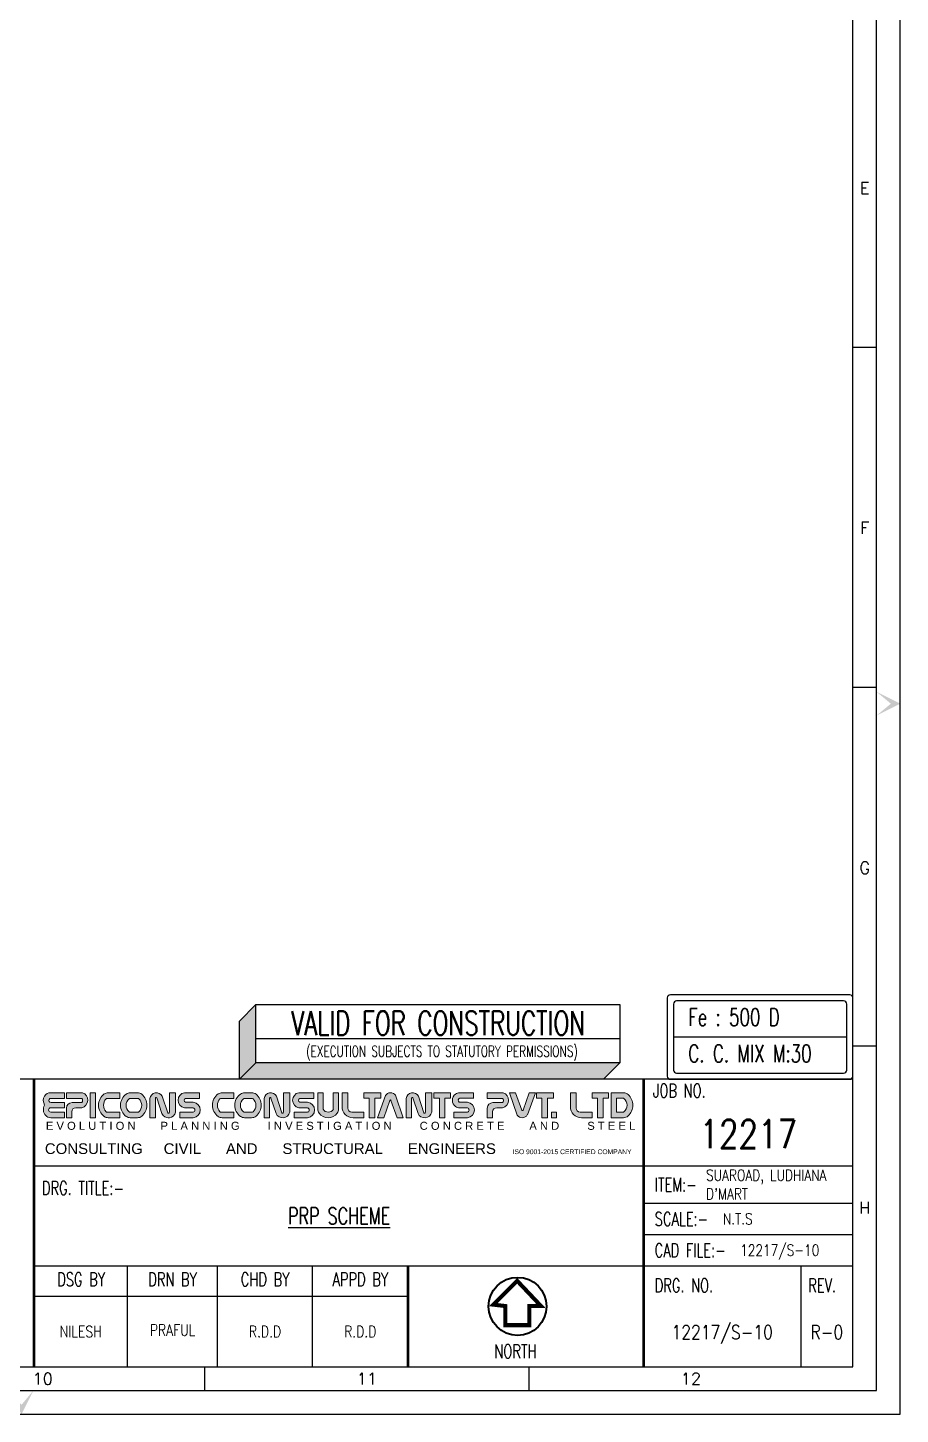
# Model space of a CAD drawing. Extents: x -69352 to 1013721, y -547461 to -186867.
# Drawn here: x 915519 to 943727, y -431240 to -386413 of the extents above; entities that cross this region are included whole.
import ezdxf
from ezdxf.enums import TextEntityAlignment as Align

# ---------------------------------------------------------------- set-up
doc = ezdxf.new("R2010")
doc.units = 0
doc.header["$LTSCALE"] = 500
doc.header["$MEASUREMENT"] = 0
doc.layers.add('00 ECPL LOGO', color=250, linetype='Continuous', lineweight=20)
for name, color, linetype in [('PNA', 10, 'Continuous'), ('S-BEAM NO', 3, 'Continuous'), ('S-TEXT', 2, 'Continuous'), ('S-TITIL', 6, 'Continuous'), ('SCH-LINE', 7, 'Continuous'), ('SCHEDULE LINE-1', 7, 'Continuous'), ('SHEET', 7, 'Continuous'), ('TEXT (SHEET)', 4, 'Continuous'), ('TITLE', 4, 'Continuous')]:
    doc.layers.add(name, color=color, linetype=linetype)
doc.styles.add('ROMANS', font='simplex.shx', dxfattribs={"width": 0.8, "height": 275})
doc.styles.add('SEC. TEXT', font='arial.ttf', dxfattribs={"height": 180})
doc.styles.add('style2', font='simplex.shx')

# ---------------------------------------------------------------- blocks, each defined once
blk = doc.blocks.new('FOLDER')
at = {"layer": 'PNA'}
for points in [[(-1250, 2500), (0, 0), (0, 1000)], [(1250, 2500), (0, 0), (0, 1000)]]:
    blk.add_solid(points, dxfattribs=at)
blk = doc.blocks.new('zw$C05B')
at = {"layer": '00 ECPL LOGO'}
h = blk.add_hatch(color=7, dxfattribs=at)
h.dxf.hatch_style = 1
h.paths.add_polyline_path([(65393, 6562), (65393, 6679), (65099, 6679, 0.261636), (64976, 6610, 0.285841), (64977, 6422, 0.344902), (64999, 6203, 0.204992), (65103, 6158), (65393, 6158), (65393, 6274), (65110, 6274, -1), (65104, 6367), (65393, 6367), (65393, 6473), (65110, 6473, -1), (65109, 6562)])
h = blk.add_hatch(color=7, dxfattribs=at)
h.dxf.hatch_style = 1
h.paths.add_polyline_path([(65763, 6679), (65431, 6679), (65431, 6562), (65747, 6562, -0.440545), (65747, 6473), (65547, 6473, 0.414214), (65431, 6358), (65431, 6158), (65539, 6158), (65539, 6281, -0.414214), (65626, 6367), (65747, 6367, 0.757811)])
h.paths.add_polyline_path([(66033, 6679), (65920, 6679), (65920, 6158), (66033, 6158)])
h.paths.add_polyline_path([(66538, 6679), (66300, 6679, 0.154275), (66217, 6653, 0.519672), (66217, 6185, 0.154275), (66300, 6158), (66538, 6158), (66538, 6274), (66275, 6274, -0.210356), (66253, 6283, -0.388707), (66253, 6552, -0.210356), (66275, 6562), (66538, 6562)])
h.paths.add_polyline_path([(66903, 6679), (66756, 6679, 0.159018), (66671, 6651, 0.507969), (66671, 6186, 0.159018), (66756, 6158), (66903, 6158, 0.173791), (66995, 6191, 0.472311), (66995, 6646, 0.173791)])
h.paths.add_polyline_path([(66913, 6562, -0.185052), (66932, 6554, -0.445894), (66932, 6281, -0.185052), (66913, 6274), (66750, 6274, -0.185052), (66730, 6281, -0.445894), (66730, 6554, -0.185052), (66750, 6562)], flags=16)
h.paths.add_polyline_path([(67419, 6609, 0.723435), (67165, 6562), (67165, 6158), (67277, 6158), (67277, 6562, -0.723435), (67306, 6573), (67412, 6249, 0.724077), (67697, 6274), (67697, 6679), (67568, 6679), (67568, 6276, -0.755661), (67533, 6264)])
h.paths.add_polyline_path([(68193, 6679), (67880, 6679, 0.823713), (67880, 6365), (68065, 6365, -0.713272), (68065, 6274), (67784, 6274), (67784, 6158), (68065, 6158, 0.900309), (68065, 6482), (67903, 6482, -0.746931), (67903, 6562), (68193, 6562)])
h = blk.add_hatch(color=7, dxfattribs=at)
h.dxf.hatch_style = 1
h.paths.add_polyline_path([(68904, 6679), (68666, 6679, 0.154275), (68582, 6653, 0.519672), (68582, 6185, 0.154275), (68666, 6158), (68904, 6158), (68904, 6274), (68641, 6274, -0.210932), (68619, 6284, -0.385278), (68618, 6552, -0.212895), (68640, 6562), (68904, 6562)])
h.paths.add_polyline_path([(69369, 6646, 0.173792), (69277, 6679), (69130, 6679, 0.159018), (69044, 6651, 0.507969), (69044, 6186, 0.159018), (69130, 6158), (69277, 6158, 0.173792), (69369, 6191, 0.472311)])
h.paths.add_polyline_path([(69287, 6562, -0.185053), (69306, 6554, -0.445893), (69306, 6281, -0.185053), (69287, 6274), (69123, 6274, -0.185053), (69104, 6281, -0.445893), (69104, 6554, -0.185053), (69123, 6562)], flags=16)
h.paths.add_polyline_path([(69536, 6562), (69536, 6158), (69649, 6158), (69649, 6562, -0.436861), (69665, 6579, -0.319738), (69678, 6569), (69784, 6249, 0.724077), (70068, 6274), (70068, 6679), (69939, 6679), (69939, 6276, -0.755661), (69904, 6264), (69791, 6609, 0.723435)])
h.paths.add_polyline_path([(70569, 6679), (70256, 6679, 0.823713), (70256, 6365), (70440, 6365, -0.713272), (70440, 6274), (70160, 6274), (70160, 6158), (70440, 6158, 0.900309), (70440, 6482), (70278, 6482, -0.746931), (70278, 6562), (70569, 6562)])
h.paths.add_polyline_path([(70762, 6679), (70650, 6679), (70650, 6339, 0.160106), (70678, 6253, 0.505303), (71054, 6253, 0.160106), (71082, 6339), (71082, 6679), (70973, 6679), (70973, 6340, -0.621318), (70762, 6340)])
h.paths.add_polyline_path([(71273, 6679), (71155, 6679), (71155, 6390, 0.414214), (71386, 6158), (71605, 6158), (71605, 6274), (71360, 6274, -0.414214), (71273, 6361)])
h.paths.add_polyline_path([(71962, 6679), (71605, 6679), (71605, 6564), (71721, 6564), (71721, 6158), (71834, 6158), (71834, 6564), (71962, 6564)])
h.paths.add_polyline_path([(72268, 6625, 0.539211), (72055, 6618), (71889, 6158), (72020, 6158), (72144, 6520, -0.708617), (72171, 6520), (72301, 6158), (72426, 6158)])
h.paths.add_polyline_path([(72740, 6609, 0.723435), (72485, 6562), (72485, 6158), (72598, 6158), (72598, 6562, -0.723435), (72626, 6573), (72733, 6249, 0.724077), (73017, 6274), (73017, 6679), (72888, 6679), (72888, 6276, -0.755661), (72853, 6264)])
h.paths.add_polyline_path([(73404, 6679), (73063, 6679), (73063, 6564), (73179, 6564), (73179, 6158), (73292, 6158), (73292, 6564), (73404, 6564)])
h.paths.add_polyline_path([(73888, 6679), (73597, 6679, 0.157568), (73512, 6652, 0.511532), (73512, 6392, 0.157569), (73597, 6365), (73759, 6365, -0.713272), (73759, 6274), (73479, 6274), (73479, 6158), (73759, 6158, 0.900308), (73759, 6482), (73604, 6482), (73598, 6482, -0.722204), (73598, 6564), (73888, 6564)])
h = blk.add_hatch(color=7, dxfattribs=at)
h.dxf.hatch_style = 1
h.paths.add_polyline_path([(74504, 6679), (74171, 6679), (74171, 6562), (74474, 6562, -0.270444), (74499, 6547, -0.26297), (74499, 6488, -0.270444), (74474, 6473), (74287, 6473, 0.414214), (74171, 6358), (74171, 6158), (74279, 6158), (74279, 6281, -0.414214), (74366, 6367), (74487, 6367, 0.757811)])
h.paths.add_polyline_path([(74757, 6679), (74632, 6679), (74790, 6212, 0.539211), (75003, 6219), (75169, 6679), (75038, 6679), (74914, 6318, -0.708617), (74887, 6318)])
h.paths.add_polyline_path([(75547, 6679), (75190, 6679), (75190, 6564), (75306, 6564), (75306, 6158), (75419, 6158), (75419, 6564), (75547, 6564)])
h.paths.add_polyline_path([(76014, 6679), (75896, 6679), (75896, 6390, 0.414214), (76127, 6158), (76346, 6158), (76346, 6274), (76101, 6274, -0.414214), (76014, 6361)])
h.paths.add_polyline_path([(75610, 6274), (75504, 6274), (75504, 6158), (75610, 6158)])
h = blk.add_hatch(color=7, dxfattribs=at)
h.dxf.hatch_style = 1
h.paths.add_polyline_path([(76346, 6679), (76346, 6564), (76462, 6564), (76462, 6158), (76575, 6158), (76575, 6564), (76687, 6564), (76687, 6679)])
h.paths.add_polyline_path([(76743, 6679), (76743, 6158), (76998, 6158, 0.189446), (77096, 6197, 0.435754), (77096, 6641, 0.189446), (76998, 6679)])
h.paths.add_polyline_path([(77001, 6564, -0.519112), (77001, 6274), (76853, 6274), (76853, 6564)], flags=16)
at = {"color": 1}
for p, q in [((81765, 6957), (1968, 6957)), ((64768, 5157), (81765, 5157)), ((64768, 3083), (81765, 3083)), ((64768, 2451), (72522, 2451))]:
    blk.add_line(p, q, dxfattribs=at)
at = {"color": 5, "linetype": 'ByBlock', "lineweight": -2}
for p, q in [((77437, 4383), (81765, 4383)), ((77437, 3733), (81765, 3733)), ((66701, 984), (66701, 3083)), ((68567, 984), (68567, 3083)), ((70544, 984), (70544, 3083)), ((80682, 3083), (80682, 984))]:
    blk.add_line(p, q, dxfattribs=at)
blk.add_line((72522, 984), (72522, 3083))
at = {"flags": 128}
blk.add_lwpolyline([(0, 0), (82749, 0), (82749, 58210), (0, 58210)], close=True, dxfattribs=at)
at = {"color": 1, "const_width": 56.6}
for points in [[(64754, 984), (64754, 6957)], [(77419, 984), (77419, 6957)], [(72522, 984), (72522, 3083)]]:
    blk.add_lwpolyline(points, dxfattribs=at)
at = {"layer": '00 ECPL LOGO', "color": 7}
for p, q in [((65393, 6679), (65099, 6679)), ((65393, 6562), (65393, 6679)), ((65763, 6679), (65431, 6679)), ((65431, 6679), (65431, 6562)), ((65920, 6679), (66033, 6679)), ((65920, 6679), (65920, 6158)), ((66033, 6679), (66033, 6158)), ((66300, 6679), (66538, 6679)), ((66538, 6562), (66538, 6679)), ((66756, 6679), (66903, 6679)), ((67568, 6679), (67697, 6679)), ((67697, 6679), (67568, 6679)), ((67568, 6679), (67568, 6274)), ((67697, 6679), (67697, 6274)), ((67880, 6679), (68193, 6679)), ((68193, 6679), (67880, 6679)), ((68193, 6562), (68193, 6679)), ((68904, 6679), (68666, 6679)), ((68904, 6562), (68904, 6679)), ((69130, 6679), (69277, 6679)), ((69939, 6679), (70068, 6679)), ((69939, 6679), (70068, 6679)), ((70068, 6679), (69939, 6679)), ((69939, 6679), (69939, 6274)), ((70068, 6679), (70068, 6274)), ((70256, 6679), (70569, 6679)), ((70256, 6679), (70569, 6679)), ((70569, 6679), (70256, 6679)), ((70569, 6562), (70569, 6679)), ((70650, 6679), (70762, 6679)), ((70762, 6679), (70650, 6679)), ((70650, 6679), (70650, 6339)), ((70762, 6679), (70762, 6340)), ((70973, 6679), (71082, 6679)), ((71082, 6679), (70973, 6679)), ((70973, 6679), (70973, 6340)), ((71082, 6679), (71082, 6339)), ((71155, 6679), (71273, 6679)), ((71273, 6679), (71155, 6679)), ((71155, 6390), (71155, 6679)), ((71273, 6361), (71273, 6679)), ((71605, 6679), (71962, 6679)), ((71962, 6679), (71605, 6679)), ((71605, 6679), (71605, 6564)), ((71962, 6679), (71962, 6564)), ((72426, 6158), (72268, 6625)), ((72888, 6679), (73017, 6679)), ((72888, 6679), (73017, 6679)), ((73017, 6679), (72888, 6679)), ((72888, 6679), (73017, 6679)), ((72888, 6679), (72888, 6274)), ((73017, 6679), (73017, 6274)), ((73063, 6679), (73404, 6679)), ((73404, 6679), (73063, 6679)), ((73063, 6679), (73404, 6679)), ((73063, 6679), (73404, 6679)), ((73404, 6679), (73063, 6679)), ((73063, 6679), (73063, 6564)), ((73404, 6679), (73404, 6564)), ((73575, 6679), (73888, 6679)), ((73575, 6679), (73888, 6679)), ((73888, 6679), (73597, 6679)), ((73888, 6562), (73888, 6679)), ((74504, 6679), (74171, 6679)), ((74171, 6679), (74171, 6562)), ((74757, 6679), (74632, 6679)), ((74757, 6679), (74632, 6679)), ((74632, 6679), (74790, 6212)), ((74757, 6679), (74887, 6318)), ((75038, 6679), (74914, 6318)), ((75169, 6679), (75003, 6219)), ((75169, 6679), (75038, 6679)), ((75096, 6679), (75038, 6679)), ((75169, 6679), (75038, 6679)), ((75190, 6679), (75547, 6679)), ((75547, 6679), (75190, 6679)), ((75190, 6679), (75547, 6679)), ((75190, 6679), (75547, 6679)), ((75190, 6679), (75547, 6679)), ((75190, 6679), (75190, 6564)), ((75547, 6679), (75547, 6564)), ((75896, 6679), (76014, 6679)), ((76014, 6679), (75896, 6679)), ((75896, 6390), (75896, 6679)), ((76014, 6361), (76014, 6679)), ((76346, 6679), (76687, 6679)), ((76687, 6679), (76346, 6679)), ((76346, 6679), (76346, 6564)), ((76687, 6679), (76687, 6564)), ((76743, 6679), (76998, 6679)), ((76743, 6679), (76743, 6158)), ((65104, 6367), (65393, 6367)), ((65110, 6562), (65393, 6562)), ((65393, 6473), (65110, 6473)), ((65393, 6367), (65393, 6473)), ((65747, 6562), (65431, 6562)), ((65431, 6358), (65431, 6158)), ((65747, 6473), (65547, 6473)), ((65626, 6367), (65747, 6367)), ((66275, 6562), (66538, 6562)), ((66750, 6562), (66913, 6562)), ((67165, 6562), (67165, 6158)), ((67277, 6562), (67277, 6158)), ((67306, 6573), (67412, 6249)), ((67419, 6609), (67533, 6264)), ((67697, 6562), (67697, 6562)), ((68065, 6365), (67880, 6365)), ((67903, 6562), (68193, 6562)), ((68065, 6482), (67903, 6482)), ((68640, 6562), (68904, 6562)), ((69123, 6562), (69287, 6562)), ((69536, 6562), (69536, 6158)), ((69649, 6562), (69649, 6158)), ((69678, 6569), (69784, 6249)), ((69791, 6609), (69904, 6264)), ((70068, 6562), (70068, 6562)), ((70440, 6365), (70256, 6365)), ((70278, 6562), (70569, 6562)), ((70440, 6482), (70278, 6482)), ((71605, 6564), (71721, 6564)), ((71721, 6158), (71721, 6564)), ((71834, 6158), (71834, 6564)), ((71834, 6564), (71962, 6564)), ((71889, 6158), (72055, 6618)), ((72020, 6158), (72144, 6520)), ((72301, 6158), (72171, 6520)), ((72485, 6562), (72485, 6158)), ((72598, 6562), (72598, 6158)), ((72626, 6573), (72733, 6249)), ((72740, 6609), (72853, 6264)), ((73017, 6562), (73017, 6562)), ((73063, 6564), (73179, 6564)), ((73063, 6564), (73179, 6564)), ((73179, 6158), (73179, 6564)), ((73292, 6158), (73292, 6564)), ((73292, 6564), (73404, 6564)), ((73292, 6564), (73404, 6564)), ((73759, 6365), (73575, 6365)), ((73597, 6365), (73747, 6365)), ((73598, 6564), (73888, 6564)), ((73759, 6482), (73598, 6482)), ((73604, 6482), (73759, 6482)), ((74474, 6562), (74171, 6562)), ((74171, 6358), (74171, 6158)), ((74474, 6473), (74287, 6473)), ((74366, 6367), (74487, 6367)), ((75190, 6564), (75306, 6564)), ((75190, 6564), (75306, 6564)), ((75306, 6158), (75306, 6564)), ((75419, 6158), (75419, 6564)), ((75419, 6564), (75547, 6564)), ((75419, 6564), (75547, 6564)), ((76346, 6564), (76462, 6564)), ((76462, 6564), (76346, 6564)), ((76462, 6158), (76462, 6564)), ((76575, 6158), (76575, 6564)), ((76575, 6564), (76687, 6564)), ((76575, 6564), (76687, 6564)), ((76687, 6564), (76575, 6564)), ((76853, 6564), (76853, 6274)), ((76853, 6564), (76991, 6564)), ((65103, 6158), (65393, 6158)), ((65393, 6274), (65104, 6274)), ((65393, 6158), (65393, 6274)), ((65431, 6158), (65539, 6158)), ((65539, 6281), (65539, 6158)), ((65920, 6158), (66033, 6158)), ((66275, 6274), (66538, 6274)), ((66300, 6158), (66538, 6158)), ((66538, 6158), (66538, 6274)), ((66750, 6274), (66913, 6274)), ((66903, 6158), (66756, 6158)), ((67165, 6158), (67277, 6158)), ((67545, 6158), (67568, 6158)), ((67568, 6159), (67568, 6158)), ((67697, 6274), (67697, 6274)), ((67784, 6158), (67784, 6274)), ((67784, 6274), (68065, 6274)), ((67784, 6158), (68065, 6158)), ((67784, 6158), (68065, 6158)), ((68641, 6274), (68904, 6274)), ((68666, 6158), (68904, 6158)), ((68904, 6158), (68904, 6274)), ((69123, 6274), (69287, 6274)), ((69130, 6158), (69277, 6158)), ((69536, 6158), (69649, 6158)), ((69536, 6158), (69649, 6158)), ((69536, 6158), (69649, 6158)), ((70160, 6158), (70160, 6274)), ((70160, 6274), (70440, 6274)), ((70160, 6274), (70440, 6274)), ((70160, 6158), (70440, 6158)), ((70160, 6158), (70440, 6158)), ((70160, 6158), (70440, 6158)), ((71360, 6274), (71605, 6274)), ((71386, 6158), (71605, 6158)), ((71386, 6158), (71605, 6158)), ((71605, 6274), (71605, 6158)), ((71721, 6158), (71834, 6158)), ((71721, 6158), (71834, 6158)), ((71889, 6158), (72020, 6158)), ((71962, 6158), (72020, 6158)), ((72301, 6158), (72426, 6158)), ((72301, 6158), (72426, 6158)), ((72485, 6158), (72598, 6158)), ((72485, 6158), (72598, 6158)), ((72485, 6158), (72598, 6158)), ((73017, 6274), (73017, 6274)), ((73179, 6158), (73292, 6158)), ((73179, 6158), (73292, 6158)), ((73179, 6158), (73292, 6158)), ((73179, 6158), (73292, 6158)), ((73479, 6158), (73479, 6274)), ((73479, 6274), (73759, 6274)), ((73479, 6274), (73759, 6274)), ((73479, 6274), (73759, 6274)), ((73479, 6158), (73759, 6158)), ((73479, 6158), (73759, 6158)), ((73479, 6158), (73759, 6158)), ((73479, 6158), (73759, 6158)), ((73479, 6158), (73759, 6158)), ((74171, 6158), (74279, 6158)), ((74279, 6281), (74279, 6158)), ((75306, 6158), (75419, 6158)), ((75306, 6158), (75419, 6158)), ((75306, 6158), (75419, 6158)), ((76101, 6274), (76346, 6274)), ((76127, 6158), (76346, 6158)), ((76127, 6158), (76346, 6158)), ((76346, 6274), (76346, 6158)), ((76462, 6158), (76575, 6158)), ((76462, 6158), (76575, 6158)), ((76462, 6158), (76575, 6158)), ((76462, 6158), (76575, 6158)), ((76479, 6158), (76575, 6158)), ((76479, 6158), (76575, 6158)), ((76479, 6158), (76575, 6158)), ((76479, 6158), (76575, 6158)), ((76743, 6158), (76998, 6158)), ((76853, 6274), (76991, 6274))]:
    blk.add_line(p, q, dxfattribs=at)
blk.add_lwpolyline([(75504, 6274), (75610, 6274), (75610, 6158), (75504, 6158)], close=True, dxfattribs=at)
for centre, radius, start, end in [((65099, 6535), 144, 90, 148.648), ((65711, 6526), 162, 282.7188, 71.3398), ((66381, 6419), 286, 125.0807, 234.9193), ((66300, 6535), 144, 90, 125.0807), ((66841, 6419), 288, 126.1417, 233.8583), ((66756, 6535), 144, 90, 126.1417), ((66903, 6535), 144, 50.5638, 90), ((66808, 6419), 295, 309.4362, 50.5638), ((67300, 6543), 136, 28.75, 172.2831), ((67911, 6522), 160, 101.0425, 258.9575), ((68747, 6419), 286, 125.0807, 234.9193), ((68666, 6535), 144, 90, 125.0807), ((69214, 6419), 288, 126.1417, 233.8583), ((69130, 6535), 144, 90, 126.1417), ((69277, 6535), 144, 50.5638, 90), ((69181, 6419), 295, 309.4362, 50.5638), ((69671, 6543), 136, 28.75, 172.2831), ((70287, 6522), 160, 101.0425, 258.9575), ((72164, 6552), 127, 35.166, 148.5022), ((72620, 6543), 136, 28.75, 172.2831), ((73606, 6522), 160, 125.818, 234.182), ((73597, 6535), 144, 90, 125.818), ((74452, 6526), 162, 282.7188, 71.3398), ((76998, 6535), 144, 47.0907, 90), ((76890, 6419), 303, 312.9093, 47.0907), ((65128, 6517), 178, 148.648, 212.4563), ((65128, 6326), 178, 147.5437, 223.6612), ((65107, 6321), 46.7, 94.0242, 265.9758), ((65109, 6518), 44.1, 88.7637, 271.2363), ((65547, 6358), 116, 90, 180), ((65626, 6281), 86.7, 90, 180), ((65707, 6518), 59.7, 312.4487, 47.5513), ((66400, 6418), 199, 137.5171, 222.4829), ((66275, 6533), 28.9, 90, 137.5171), ((66853, 6418), 183, 131.9364, 228.0636), ((66750, 6533), 28.9, 90, 131.9364), ((66913, 6533), 28.9, 48.0636, 90), ((66810, 6418), 183, 311.9364, 48.0636), ((67293, 6563), 16.2, 40.0191, 183.5523), ((67915, 6522), 41.7, 106.4856, 253.5144), ((68048, 6320), 162, 276.006, 83.994), ((68049, 6319), 48, 289.0016, 70.9984), ((68767, 6418), 200, 138.0741, 222.3563), ((68640, 6533), 28.9, 90, 138.0741), ((69227, 6418), 183, 131.9364, 228.0636), ((69123, 6533), 28.9, 90, 131.9364), ((69287, 6533), 28.9, 48.0636, 90), ((69184, 6418), 183, 311.9364, 48.0636), ((69665, 6563), 16.2, 89.1577, 183.5523), ((69665, 6564), 14.4, 18.2334, 89.1577), ((70290, 6522), 41.7, 106.4856, 253.5144), ((70423, 6320), 162, 276.006, 83.994), ((70425, 6319), 48, 289.0016, 70.9984), ((70794, 6339), 144, 180, 216.3848), ((70868, 6392), 118, 206.2931, 333.7069), ((70938, 6339), 144, 323.6152, 0), ((71386, 6390), 231, 180, 270), ((71360, 6361), 86.7, 180, 270), ((72158, 6515), 14.4, 19.7665, 161.0546), ((72614, 6563), 16.2, 40.0191, 183.5523), ((73597, 6509), 144, 234.182, 270), ((73611, 6523), 43.6, 108.3261, 238.1957), ((73604, 6510), 28.9, 238.1957, 270), ((73742, 6320), 162, 276.006, 83.994), ((73744, 6319), 48, 289.0016, 70.9984), ((74287, 6358), 116, 90, 180), ((74366, 6281), 86.7, 90, 180), ((74474, 6533), 28.9, 29.4672, 90), ((74474, 6502), 28.9, 270, 330.5328), ((74447, 6518), 59.7, 330.5328, 29.4672), ((76127, 6390), 231, 180, 270), ((76101, 6361), 86.7, 180, 270), ((76991, 6535), 28.9, 51.4816, 90), ((76899, 6419), 177, 308.5184, 51.4816), ((65103, 6303), 144, 223.6612, 270), ((66300, 6303), 144, 234.9193, 270), ((66275, 6303), 28.9, 222.4829, 270), ((66756, 6303), 144, 233.8583, 270), ((66750, 6303), 28.9, 228.0636, 270), ((66903, 6303), 144, 270, 309.4362), ((66913, 6303), 28.9, 270, 311.9364), ((67550, 6308), 150, 203.2219, 346.755), ((67549, 6275), 19, 214.0796, 357.6127), ((68666, 6303), 144, 234.9193, 270), ((68641, 6303), 28.9, 222.3563, 270), ((69130, 6303), 144, 233.8583, 270), ((69123, 6303), 28.9, 228.0636, 270), ((69277, 6303), 144, 270, 309.4362), ((69287, 6303), 28.9, 270, 311.9364), ((69922, 6308), 150, 203.2219, 346.8516), ((69920, 6275), 19, 214.0796, 357.6127), ((70866, 6392), 233, 216.3848, 323.6152), ((72871, 6308), 150, 203.2219, 346.755), ((72869, 6275), 19, 214.0796, 357.6127), ((74894, 6286), 127, 215.166, 328.5022), ((74900, 6323), 14.4, 199.7665, 341.0546), ((76991, 6303), 28.9, 270, 308.5184), ((76998, 6303), 144, 270, 312.9093)]:
    blk.add_arc(centre, radius, start, end, dxfattribs=at)
at = {"layer": 'PNA'}
for p, q in [((81765, 22163), (82257, 22163)), ((81765, 15103), (82257, 15103)), ((81765, 7650), (82257, 7650)), ((68301, 984), (68301, 492)), ((75033, 984), (75033, 492))]:
    blk.add_line(p, q, dxfattribs=at)
at = {"layer": 'PNA', "color": 1}
for points in [[(984, 492), (82257, 492), (82257, 57718), (984, 57718)], [(1968, 984), (81765, 984), (81765, 57226), (1968, 57226)]]:
    blk.add_lwpolyline(points, close=True, dxfattribs=at)
at = {"layer": 'PNA', "xscale": 0.1967862005670764, "yscale": 0.1967862005670764, "zscale": 0.1967862005670764, "rotation": 90}
blk.add_blockref('FOLDER', (82749, 14759), dxfattribs=at)
at = {"layer": 'PNA', "xscale": 0.1967862009743818, "yscale": 0.1967862009743818, "zscale": 0.1967862009743818}
blk.add_blockref('FOLDER', (64497, 0), dxfattribs=at)
at = {"layer": '00 ECPL LOGO', "color": 7, "attachment_point": 1, "style": 'SEC. TEXT'}
for s, insert, char_height, width in [('\\pt22;E V O L U T I O N        P L A N N I N G         I N V E S T I G A T I O N         C O N C R E T E        A N D         S T E E L', (65003, 6075), 166.72, 495161.4), ('\\pt22;CONSULTING     CIVIL      AND      STRUCTURAL      ENGINEERS', (64982, 5628), 222.29, 551024.84), ('\\pt22;ISO 9001-2015 CERTIFIED COMPANY', (74697, 5503), 100.03, 482697.67)]:
    blk.add_mtext(s, dxfattribs=dict(at, insert=insert, char_height=char_height, width=width))
at = {"layer": 'PNA', "style": 'ROMANS'}
for s, p in [('E', (82011, 25470)), ('F', (82011, 18410)), ('G', (82011, 11350)), ('H', (82011, 4291)), ('10', (64936, 738)), ('11', (71668, 738)), ('12', (78400, 738))]:
    blk.add_text(s, height=246, dxfattribs=at).set_placement(p, align=Align.MIDDLE)
at = {"layer": 'TEXT (SHEET)', "color": 4, "style": 'ROMANS', "width": 0.7}
for s, p in [('JOB NO.', (77611, 6579)), ('NORTH', (74318, 1166))]:
    blk.add_text(s, height=283.1, dxfattribs=at).set_placement(p)
for s, height, p in [('ITEM:-', 283.1, (77648, 4770)), ('DRG. TITLE:-', 283.06, (64920, 4699)), ('SCALE:-', 283.1, (77648, 4058)), ('CAD FILE:-', 283.1, (77648, 3408)), ('DRG. NO. ', 283.1, (77648, 2675)), ('REV.', 283.1, (80838, 2675))]:
    blk.add_text(s, height=height, dxfattribs=at).set_placement(p, align=Align.MIDDLE_LEFT)
for s, p in [('DSG BY', (65735, 2802)), ('DRN BY', (67634, 2802)), ('CHD BY', (69556, 2802)), ('APPD BY', (71533, 2802))]:
    blk.add_text(s, height=283.1, dxfattribs=at).set_placement(p, align=Align.MIDDLE_CENTER)
blk = doc.blocks.new('VFC')
at = {"linetype": 'Continuous'}
for points in [[(0, 0), (308, 308), (308, 1401), (0, 1093)], [(6830, 1), (7136, 307), (308, 308), (0, 0)]]:
    blk.add_hatch(color=253, dxfattribs=at).paths.add_polyline_path(points)
at = {"color": 1}
for p, q in [((308, 1401), (0, 1093)), ((308, 308), (0, 0)), ((7136, 308), (6829, 0))]:
    blk.add_line(p, q, dxfattribs=at)
blk.add_lwpolyline([(308, 1401), (7136, 1401), (7136, 308), (308, 308)], close=True, dxfattribs=at)
blk.add_lwpolyline([(6829, 0), (0, 0), (0, 1093)], dxfattribs=at)
at = {"layer": 'SCH-LINE', "color": 252}
blk.add_line((7136, 758), (308, 758), dxfattribs=at)
at = {"layer": 'S-TEXT', "style": 'ROMANS', "width": 0.7}
blk.add_text('(EXECUTION SUBJECTS TO STATUTORY PERMISSIONS)', height=205.23, dxfattribs=at).set_placement((3799, 526), align=Align.MIDDLE_CENTER)
at = {"layer": 'S-TITIL', "style": 'style2', "width": 0.7}
blk.add_text('VALID FOR CONSTRUCTION', height=450, dxfattribs=at).set_placement((3729, 1054), align=Align.MIDDLE_CENTER)

msp = doc.modelspace()

# ---------------------------------------------------------------- linework, layer by layer
at = {"layer": 'SCHEDULE LINE-1', "color": 2}
msp.add_line((941995.262, -419044.28), (936395.262, -419044.28), dxfattribs=at)
for points in [[(942095.262, -417677.369), (936295.262, -417677.369, 0.414213562), (936195.262, -417777.369), (936195.262, -420311.191, 0.414213562), (936295.262, -420411.191), (942095.262, -420411.191, 0.414213562), (942195.262, -420311.191), (942195.262, -417777.369, 0.414213562)], [(941895.262, -417877.369), (936495.262, -417877.369, 0.414213562), (936395.262, -417977.369), (936395.262, -420111.191, 0.414213562), (936495.262, -420211.191), (941895.262, -420211.191, 0.414213562), (941995.262, -420111.191), (941995.262, -417977.369, 0.414213562)]]:
    msp.add_lwpolyline(points, format="xyb", close=True, dxfattribs=at)
at = {"layer": 'TITLE', "color": 1, "const_width": 131.15}
msp.add_lwpolyline([(931343.431, -426927.264), (930574.972, -427695.723), (930955.344, -427740.452), (930955.344, -428358.987), (931731.518, -428358.987), (931731.518, -427740.452), (932111.89, -427740.452)], close=True, dxfattribs=at)
at = {"layer": 'TITLE', "lineweight": 35}
msp.add_circle((931354.24, -427750.669), 936.975, dxfattribs=at)

# ---------------------------------------------------------------- block references
at = {"layer": 'S-BEAM NO', "xscale": 1.724314064226498, "yscale": 1.724314064226498, "zscale": 1.724314064226498}
msp.add_blockref('VFC', (922361.03, -420411.191), dxfattribs=at)
at = {"layer": 'SHEET', "xscale": 1.556519070149563, "yscale": 1.556519070149563, "zscale": 1.556519070149563}
msp.add_blockref('zw$C05B', (814927, -431239.516), dxfattribs=at)

# ---------------------------------------------------------------- texts
at = {"layer": 'S-TEXT', "style": 'ROMANS', "width": 0.8}
for s, height, p in [('SUAROAD, LUDHIANA', 358.95028, (937450.408, -423513.372)), ("D'MART", 358.9503, (937450.408, -424116.304)), ('N.T.S', 358.9503, (937992.154, -424923.454)), ('12217/S-10', 358.9503, (938551.658, -425934.823))]:
    msp.add_text(s, height=height, dxfattribs=at).set_placement(p, align=Align.MIDDLE_LEFT)
for s, height, p in [('NILESH', 366.7609, (917233.194, -428566.553)), ('PRAFUL', 366.7609, (920200.743, -428518.786)), ('R.D.D', 366.7609, (923191.812, -428566.553)), ('R.D.D', 366.7609, (926269.822, -428566.553)), ('12217/S-10', 459.2716, (937970.511, -428584.754, -163.359)), ('R-0', 459.2716, (941352.397, -428584.754))]:
    msp.add_text(s, height=height, dxfattribs=at).set_placement(p, align=Align.MIDDLE_CENTER)
at = {"layer": 'S-TITIL', "color": 1, "style": 'ROMANS'}
for s, height, width, p in [('12217', 918.5431, 0.8, (938813.835, -422181.902)), ('%%UPRP SCHEME', 540.4098, 0.7, (925586.873, -424826.207))]:
    msp.add_text(s, height=height, dxfattribs=dict(at, width=width)).set_placement(p, align=Align.MIDDLE_CENTER)
at = {"layer": 'TITLE', "style": 'ROMANS', "width": 0.7}
for s, p in [('Fe : 500 D', (936876.729, -418401.285)), ('C. C. MIX M:30', (936876.729, -419577.044))]:
    msp.add_text(s, height=562.5, dxfattribs=at).set_placement(p, align=Align.MIDDLE_LEFT)

doc.saveas('drawing.dxf')
